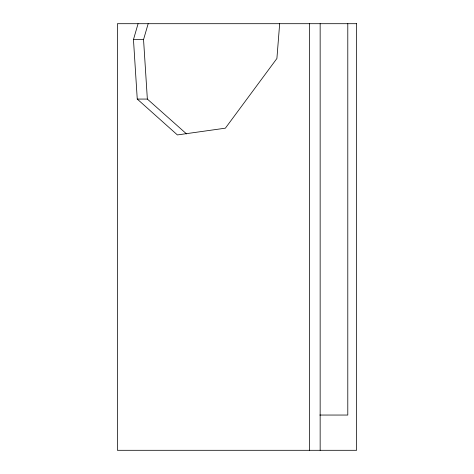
<?xml version="1.0" encoding="UTF-8"?>
<svg xmlns="http://www.w3.org/2000/svg" width="474" height="474" viewBox="0 0 474 474"><rect width="100%" height="100%" fill="white"/><g stroke="black" fill="none" stroke-linecap="round" stroke-linejoin="round"><path stroke-width="0.71" d="M279.666 23.7L276.899 58.498L225.375 128.176L177.394 134.93L137.253 99.072L133.467 39.561L138.07 23.7M186.578 133.946L147.355 99.072L143.551 39.561L148.178 23.7M133.467 39.561L143.551 39.561M137.253 99.072L147.355 99.072M319.796 415.046L347.792 415.046L347.792 23.7M320.151 23.7L320.151 450.3M309.575 23.7L309.575 450.3M356.608 23.7L117.392 23.7L117.392 450.3L356.608 450.3L356.608 23.7"/></g></svg>
